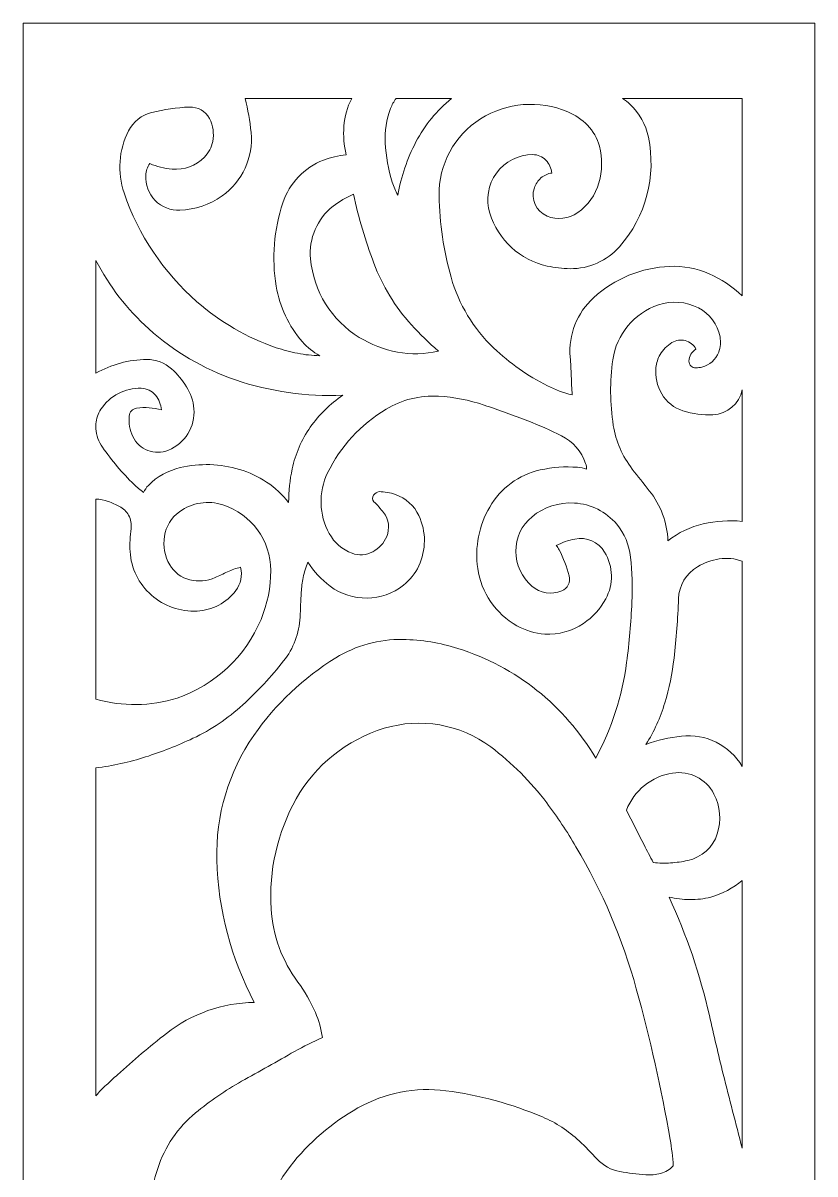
# Model space of a CAD drawing. Header units: centimetres. Extents: x -9.4 to 9.6, y -13.7 to 13.2.
# Drawn here: x 0.52 to 9.6, y 0.01 to 13.2 of the extents above; entities that cross this region are included whole.
import ezdxf

# ---------------------------------------------------------------- set-up
doc = ezdxf.new("R2010")
doc.units = ezdxf.units.CM
doc.header["$MEASUREMENT"] = 0

msp = doc.modelspace()

# ---------------------------------------------------------------- linework, layer by layer
at = {"color": 242, "lineweight": 9}
for points, knots in [([(9.59738, 13.19703), (9.59738, 13.19703), (0.52008, 13.19703), (0.52008, 13.19703), (0.52008, 13.19703), (0.52008, 13.19703), (0.52008, -13.70988), (0.52008, -13.70988), (0.52008, -13.70988), (0.52008, -13.70988), (9.59738, -13.70988), (9.59738, -13.70988), (9.59738, -13.70988), (9.59738, -13.70988), (9.59738, 13.19703), (9.59738, 13.19703)], [0, 0, 0, 0, 0.2, 0.2, 0.2, 0.2, 0.4, 0.4, 0.4, 0.4, 0.6, 0.6, 0.6, 0.6, 1, 1, 1, 1]), ([(3.06523, 12.33272), (3.09821, 12.20482), (3.1211, 12.0745), (3.13391, 11.94297), (3.13391, 11.94297), (3.16139, 11.6586), (3.0342, 11.38121), (2.80111, 11.21623), (2.80111, 11.21623), (2.65957, 11.11604), (2.49201, 11.05911), (2.31879, 11.05239), (2.31879, 11.05239), (2.21202, 11.04823), (2.10863, 11.08936), (2.03407, 11.16567), (2.03407, 11.16567), (1.95957, 11.24217), (1.92095, 11.34714), (1.92788, 11.45366), (1.92788, 11.45366), (1.9296, 11.47711), (1.93404, 11.50048), (1.94122, 11.52308), (1.94122, 11.52308), (1.94831, 11.54552), (1.95875, 11.5669), (1.97213, 11.58639), (1.97213, 11.58639), (2.05383, 11.55207), (2.14023, 11.5306), (2.22857, 11.52297), (2.22857, 11.52297), (2.3664, 11.51105), (2.50221, 11.5613), (2.59902, 11.66007), (2.59902, 11.66007), (2.64771, 11.70989), (2.68087, 11.77258), (2.69443, 11.8408), (2.69443, 11.8408), (2.71215, 11.92981), (2.69878, 12.0221), (2.65645, 12.10241), (2.65645, 12.10241), (2.61189, 12.18678), (2.52291, 12.23824), (2.42743, 12.23432), (2.42743, 12.23432), (2.2819, 12.22882), (2.13721, 12.20815), (1.9958, 12.17271), (1.9958, 12.17271), (1.88066, 12.14393), (1.78368, 12.06684), (1.72965, 11.96123), (1.72965, 11.96123), (1.6172, 11.74136), (1.59862, 11.48537), (1.67829, 11.25156), (1.67829, 11.25156), (1.84281, 10.76958), (2.13077, 10.33947), (2.51406, 10.00409), (2.51406, 10.00409), (2.77959, 9.77155), (3.08769, 9.593), (3.42135, 9.47805), (3.42135, 9.47805), (3.5021, 9.4516), (3.5844, 9.43002), (3.66782, 9.41347), (3.66782, 9.41347), (3.75129, 9.39689), (3.83597, 9.38772), (3.92107, 9.38598), (3.92107, 9.38598), (3.84625, 9.42761), (3.7791, 9.48172), (3.72286, 9.54608), (3.72286, 9.54608), (3.56562, 9.72572), (3.46155, 9.94557), (3.42225, 10.18102), (3.42225, 10.18102), (3.36894, 10.50092), (3.3949, 10.82907), (3.49789, 11.13659), (3.49789, 11.13659), (3.57306, 11.36107), (3.74421, 11.54063), (3.96481, 11.62662), (3.96481, 11.62662), (4.04763, 11.65893), (4.13489, 11.67921), (4.22347, 11.68717), (4.22347, 11.68717), (4.19893, 11.79479), (4.19031, 11.90546), (4.19773, 12.01567), (4.19773, 12.01567), (4.2051, 12.12649), (4.2356, 12.23445), (4.28725, 12.33272), (4.28725, 12.33272), (4.28725, 12.33272), (3.06526, 12.33272), (3.06526, 12.33272)], [0, 0, 0, 0, 0.03571429, 0.03571429, 0.03571429, 0.03571429, 0.07142857, 0.07142857, 0.07142857, 0.07142857, 0.10714286, 0.10714286, 0.10714286, 0.10714286, 0.14285714, 0.14285714, 0.14285714, 0.14285714, 0.17857143, 0.17857143, 0.17857143, 0.17857143, 0.21428571, 0.21428571, 0.21428571, 0.21428571, 0.25, 0.25, 0.25, 0.25, 0.28571429, 0.28571429, 0.28571429, 0.28571429, 0.32142857, 0.32142857, 0.32142857, 0.32142857, 0.35714286, 0.35714286, 0.35714286, 0.35714286, 0.39285714, 0.39285714, 0.39285714, 0.39285714, 0.42857143, 0.42857143, 0.42857143, 0.42857143, 0.46428571, 0.46428571, 0.46428571, 0.46428571, 0.5, 0.5, 0.5, 0.5, 0.53571429, 0.53571429, 0.53571429, 0.53571429, 0.57142857, 0.57142857, 0.57142857, 0.57142857, 0.60714286, 0.60714286, 0.60714286, 0.60714286, 0.64285714, 0.64285714, 0.64285714, 0.64285714, 0.67857143, 0.67857143, 0.67857143, 0.67857143, 0.71428571, 0.71428571, 0.71428571, 0.71428571, 0.75, 0.75, 0.75, 0.75, 0.78571429, 0.78571429, 0.78571429, 0.78571429, 0.82142857, 0.82142857, 0.82142857, 0.82142857, 0.85714286, 0.85714286, 0.85714286, 0.85714286, 0.89285714, 0.89285714, 0.89285714, 0.89285714, 0.92857143, 0.92857143, 0.92857143, 0.92857143, 1, 1, 1, 1]), ([(4.79739, 12.33272), (4.79739, 12.33272), (5.43211, 12.33272), (5.43211, 12.33272), (5.43211, 12.33272), (5.26336, 12.19657), (5.12432, 12.02718), (5.02387, 11.83503), (5.02387, 11.83503), (4.92382, 11.64378), (4.85343, 11.43856), (4.81507, 11.2262), (4.81507, 11.2262), (4.78959, 11.27323), (4.76879, 11.32267), (4.75273, 11.37373), (4.75273, 11.37373), (4.70699, 11.52012), (4.67952, 11.67173), (4.67087, 11.82487), (4.67087, 11.82487), (4.66335, 11.95883), (4.68438, 12.09279), (4.73257, 12.21791), (4.73257, 12.21791), (4.74836, 12.25923), (4.77014, 12.29795), (4.79739, 12.33272)], [0, 0, 0, 0, 0.125, 0.125, 0.125, 0.125, 0.25, 0.25, 0.25, 0.25, 0.375, 0.375, 0.375, 0.375, 0.5, 0.5, 0.5, 0.5, 0.625, 0.625, 0.625, 0.625, 0.75, 0.75, 0.75, 0.75, 1, 1, 1, 1]), ([(8.7629, 10.07343), (8.65156, 10.17863), (8.52302, 10.26369), (8.3828, 10.3251), (8.3828, 10.3251), (8.24179, 10.38679), (8.08877, 10.41562), (7.93502, 10.40957), (7.93502, 10.40957), (7.60968, 10.3966), (7.29964, 10.26927), (7.05913, 10.04983), (7.05913, 10.04983), (6.8694, 9.87678), (6.77052, 9.62572), (6.79167, 9.36963), (6.79167, 9.36963), (6.7976, 9.29758), (6.80176, 9.22537), (6.80386, 9.15316), (6.80386, 9.15316), (6.80625, 9.08105), (6.80969, 9.00884), (6.81448, 8.93666), (6.81448, 8.93666), (6.71597, 8.96046), (6.62046, 8.99563), (6.53006, 9.04121), (6.53006, 9.04121), (6.3046, 9.15477), (6.097, 9.3011), (5.91438, 9.47534), (5.91438, 9.47534), (5.68249, 9.69635), (5.51411, 9.9758), (5.42698, 10.28398), (5.42698, 10.28398), (5.34087, 10.58812), (5.29443, 10.90216), (5.28872, 11.21809), (5.28872, 11.21809), (5.28223, 11.5749), (5.46311, 11.90926), (5.76495, 12.09938), (5.76495, 12.09938), (6.06448, 12.2878), (6.43747, 12.31796), (6.76337, 12.18058), (6.76337, 12.18058), (6.84812, 12.14333), (6.92524, 12.0906), (6.99038, 12.02508), (6.99038, 12.02508), (7.05625, 11.95883), (7.10336, 11.87619), (7.12647, 11.78579), (7.12647, 11.78579), (7.16182, 11.64795), (7.15982, 11.50321), (7.12086, 11.36647), (7.12086, 11.36647), (7.08134, 11.22805), (6.99549, 11.10737), (6.87757, 11.02486), (6.87757, 11.02486), (6.77466, 10.95286), (6.64208, 10.93819), (6.526, 10.98603), (6.526, 10.98603), (6.39971, 11.03781), (6.33605, 11.17962), (6.38074, 11.3085), (6.38074, 11.3085), (6.3965, 11.35192), (6.42263, 11.39102), (6.45689, 11.42195), (6.45689, 11.42195), (6.49135, 11.45337), (6.53506, 11.47289), (6.58149, 11.47789), (6.58149, 11.47789), (6.57501, 11.53329), (6.55089, 11.58503), (6.51261, 11.62545), (6.51261, 11.62545), (6.47362, 11.66649), (6.41958, 11.68975), (6.36297, 11.68964), (6.36297, 11.68964), (6.19845, 11.68917), (6.04404, 11.61057), (5.94688, 11.47772), (5.94688, 11.47772), (5.84977, 11.34524), (5.82113, 11.17537), (5.87023, 11.01839), (5.87023, 11.01839), (5.96572, 10.71298), (6.21705, 10.482), (6.52957, 10.41293), (6.52957, 10.41293), (6.61512, 10.39394), (6.70236, 10.38376), (6.79, 10.38263), (6.79, 10.38263), (7.00678, 10.37971), (7.21388, 10.47169), (7.35702, 10.63436), (7.35702, 10.63436), (7.65898, 10.97772), (7.78138, 11.44286), (7.68746, 11.89036), (7.68746, 11.89036), (7.65738, 12.03322), (7.58527, 12.16374), (7.48017, 12.26506), (7.48017, 12.26506), (7.45318, 12.29107), (7.42316, 12.31373), (7.39083, 12.33272), (7.39083, 12.33272), (7.39083, 12.33272), (8.7629, 12.33272), (8.7629, 12.33272), (8.7629, 12.33272), (8.7629, 12.33272), (8.7629, 10.07343), (8.7629, 10.07343)], [0, 0, 0, 0, 0.03030303, 0.03030303, 0.03030303, 0.03030303, 0.06060606, 0.06060606, 0.06060606, 0.06060606, 0.09090909, 0.09090909, 0.09090909, 0.09090909, 0.12121212, 0.12121212, 0.12121212, 0.12121212, 0.15151515, 0.15151515, 0.15151515, 0.15151515, 0.18181818, 0.18181818, 0.18181818, 0.18181818, 0.21212121, 0.21212121, 0.21212121, 0.21212121, 0.24242424, 0.24242424, 0.24242424, 0.24242424, 0.27272727, 0.27272727, 0.27272727, 0.27272727, 0.3030303, 0.3030303, 0.3030303, 0.3030303, 0.33333333, 0.33333333, 0.33333333, 0.33333333, 0.36363636, 0.36363636, 0.36363636, 0.36363636, 0.39393939, 0.39393939, 0.39393939, 0.39393939, 0.42424242, 0.42424242, 0.42424242, 0.42424242, 0.45454545, 0.45454545, 0.45454545, 0.45454545, 0.48484848, 0.48484848, 0.48484848, 0.48484848, 0.51515152, 0.51515152, 0.51515152, 0.51515152, 0.54545455, 0.54545455, 0.54545455, 0.54545455, 0.57575758, 0.57575758, 0.57575758, 0.57575758, 0.60606061, 0.60606061, 0.60606061, 0.60606061, 0.63636364, 0.63636364, 0.63636364, 0.63636364, 0.66666667, 0.66666667, 0.66666667, 0.66666667, 0.6969697, 0.6969697, 0.6969697, 0.6969697, 0.72727273, 0.72727273, 0.72727273, 0.72727273, 0.75757576, 0.75757576, 0.75757576, 0.75757576, 0.78787879, 0.78787879, 0.78787879, 0.78787879, 0.81818182, 0.81818182, 0.81818182, 0.81818182, 0.84848485, 0.84848485, 0.84848485, 0.84848485, 0.87878788, 0.87878788, 0.87878788, 0.87878788, 0.90909091, 0.90909091, 0.90909091, 0.90909091, 0.93939394, 0.93939394, 0.93939394, 0.93939394, 1, 1, 1, 1]), ([(4.3076, 11.23566), (4.36628, 10.96672), (4.44458, 10.70246), (4.54195, 10.44493), (4.54195, 10.44493), (4.63999, 10.1855), (4.78561, 9.9467), (4.97131, 9.7407), (4.97131, 9.7407), (5.06782, 9.63391), (5.17106, 9.53328), (5.28052, 9.43979), (5.28052, 9.43979), (5.12704, 9.4013), (4.96689, 9.39689), (4.81147, 9.42698), (4.81147, 9.42698), (4.65665, 9.45693), (4.50836, 9.51414), (4.37372, 9.59597), (4.37372, 9.59597), (4.05699, 9.7919), (3.85024, 10.12532), (3.81513, 10.49609), (3.81513, 10.49609), (3.79326, 10.72796), (3.89135, 10.95525), (4.07489, 11.0985), (4.07489, 11.0985), (4.1462, 11.15411), (4.22444, 11.20029), (4.3076, 11.23566)], [0, 0, 0, 0, 0.11111111, 0.11111111, 0.11111111, 0.11111111, 0.22222222, 0.22222222, 0.22222222, 0.22222222, 0.33333333, 0.33333333, 0.33333333, 0.33333333, 0.44444444, 0.44444444, 0.44444444, 0.44444444, 0.55555556, 0.55555556, 0.55555556, 0.55555556, 0.66666667, 0.66666667, 0.66666667, 0.66666667, 0.77777778, 0.77777778, 0.77777778, 0.77777778, 1, 1, 1, 1]), ([(1.35468, 10.47723), (1.50876, 10.18206), (1.71409, 9.91652), (1.96114, 9.69319), (1.96114, 9.69319), (2.25098, 9.43449), (2.58901, 9.23566), (2.95593, 9.10809), (2.95593, 9.10809), (3.35153, 8.97567), (3.76776, 8.91616), (4.18464, 8.93252), (4.18464, 8.93252), (4.03959, 8.83431), (3.91368, 8.71054), (3.81314, 8.56707), (3.81314, 8.56707), (3.71236, 8.42346), (3.64165, 8.261), (3.60527, 8.08926), (3.60527, 8.08926), (3.57834, 7.96249), (3.56465, 7.83339), (3.56448, 7.70386), (3.56448, 7.70386), (3.42078, 7.88614), (3.22412, 8.01911), (3.00159, 8.08435), (3.00159, 8.08435), (2.78057, 8.14913), (2.54669, 8.1559), (2.32225, 8.10388), (2.32225, 8.10388), (2.18358, 8.07176), (2.05683, 8.00106), (1.95667, 7.9), (1.95667, 7.9), (1.934, 7.87706), (1.91572, 7.85035), (1.90271, 7.82085), (1.90271, 7.82085), (1.86327, 7.8487), (1.82604, 7.87936), (1.7914, 7.91293), (1.7914, 7.91293), (1.6578, 8.04259), (1.53721, 8.18489), (1.43113, 8.33771), (1.43113, 8.33771), (1.38754, 8.40042), (1.36126, 8.47338), (1.35468, 8.54942), (1.35468, 8.54942), (1.35468, 8.54942), (1.35468, 8.60486), (1.35468, 8.60486), (1.35468, 8.60486), (1.36009, 8.66466), (1.38027, 8.72228), (1.41338, 8.77234), (1.41338, 8.77234), (1.51526, 8.92713), (1.69006, 9.01847), (1.8753, 9.01389), (1.8753, 9.01389), (1.93887, 9.0123), (1.99855, 8.98291), (2.03846, 8.93358), (2.03846, 8.93358), (2.07741, 8.88544), (2.10109, 8.82676), (2.10654, 8.765), (2.10654, 8.765), (2.01431, 8.79159), (1.91746, 8.79829), (1.82242, 8.78458), (1.82242, 8.78458), (1.77678, 8.77796), (1.74143, 8.74112), (1.73718, 8.69507), (1.73718, 8.69507), (1.72948, 8.61481), (1.74378, 8.5341), (1.77841, 8.46132), (1.77841, 8.46132), (1.85113, 8.30849), (2.03007, 8.23902), (2.18677, 8.30313), (2.18677, 8.30313), (2.27961, 8.341), (2.35822, 8.40745), (2.41112, 8.49279), (2.41112, 8.49279), (2.46416, 8.57817), (2.48789, 8.6785), (2.47904, 8.77852), (2.47904, 8.77852), (2.47106, 8.86823), (2.4417, 8.95458), (2.39354, 9.03068), (2.39354, 9.03068), (2.34588, 9.10597), (2.2884, 9.17454), (2.22276, 9.23468), (2.22276, 9.23468), (2.14521, 9.30561), (2.04374, 9.34437), (1.93861, 9.343), (1.93861, 9.343), (1.73371, 9.34041), (1.53291, 9.28609), (1.35468, 9.18484), (1.35468, 9.18484), (1.35468, 9.18484), (1.35468, 10.47714), (1.35468, 10.47714)], [0, 0, 0, 0, 0.03333333, 0.03333333, 0.03333333, 0.03333333, 0.06666667, 0.06666667, 0.06666667, 0.06666667, 0.1, 0.1, 0.1, 0.1, 0.13333333, 0.13333333, 0.13333333, 0.13333333, 0.16666667, 0.16666667, 0.16666667, 0.16666667, 0.2, 0.2, 0.2, 0.2, 0.23333333, 0.23333333, 0.23333333, 0.23333333, 0.26666667, 0.26666667, 0.26666667, 0.26666667, 0.3, 0.3, 0.3, 0.3, 0.33333333, 0.33333333, 0.33333333, 0.33333333, 0.36666667, 0.36666667, 0.36666667, 0.36666667, 0.4, 0.4, 0.4, 0.4, 0.43333333, 0.43333333, 0.43333333, 0.43333333, 0.46666667, 0.46666667, 0.46666667, 0.46666667, 0.5, 0.5, 0.5, 0.5, 0.53333333, 0.53333333, 0.53333333, 0.53333333, 0.56666667, 0.56666667, 0.56666667, 0.56666667, 0.6, 0.6, 0.6, 0.6, 0.63333333, 0.63333333, 0.63333333, 0.63333333, 0.66666667, 0.66666667, 0.66666667, 0.66666667, 0.7, 0.7, 0.7, 0.7, 0.73333333, 0.73333333, 0.73333333, 0.73333333, 0.76666667, 0.76666667, 0.76666667, 0.76666667, 0.8, 0.8, 0.8, 0.8, 0.83333333, 0.83333333, 0.83333333, 0.83333333, 0.86666667, 0.86666667, 0.86666667, 0.86666667, 0.9, 0.9, 0.9, 0.9, 0.93333333, 0.93333333, 0.93333333, 0.93333333, 1, 1, 1, 1]), ([(8.7629, 8.99534), (8.7629, 8.99534), (8.7629, 7.48842), (8.7629, 7.48842), (8.7629, 7.48842), (8.61325, 7.50346), (8.4623, 7.49364), (8.3161, 7.45943), (8.3161, 7.45943), (8.16898, 7.425), (8.03119, 7.35921), (7.91195, 7.26638), (7.91195, 7.26638), (7.90359, 7.47516), (7.82884, 7.67564), (7.69841, 7.83888), (7.69841, 7.83888), (7.63238, 7.92149), (7.56715, 8.00446), (7.50245, 8.0881), (7.50245, 8.0881), (7.38946, 8.23404), (7.31488, 8.40608), (7.28601, 8.58846), (7.28601, 8.58846), (7.24629, 8.83728), (7.24434, 9.09091), (7.28022, 9.34041), (7.28022, 9.34041), (7.32205, 9.63126), (7.52423, 9.87396), (7.8027, 9.9681), (7.8027, 9.9681), (7.95345, 10.01894), (8.1185, 10.00673), (8.26035, 9.93424), (8.26035, 9.93424), (8.38975, 9.86793), (8.48165, 9.74553), (8.50883, 9.60266), (8.50883, 9.60266), (8.52018, 9.54332), (8.51476, 9.48196), (8.4934, 9.42535), (8.4934, 9.42535), (8.46076, 9.34134), (8.38917, 9.27839), (8.30173, 9.2565), (8.30173, 9.2565), (8.27938, 9.25096), (8.25661, 9.24759), (8.23366, 9.24623), (8.23366, 9.24623), (8.21254, 9.24524), (8.19174, 9.25288), (8.17624, 9.26752), (8.17624, 9.26752), (8.16086, 9.28212), (8.15201, 9.30258), (8.15197, 9.32375), (8.15197, 9.32375), (8.15192, 9.35189), (8.15991, 9.37952), (8.17505, 9.40325), (8.17505, 9.40325), (8.18998, 9.42681), (8.20978, 9.44682), (8.23324, 9.46196), (8.23324, 9.46196), (8.20764, 9.50966), (8.16343, 9.54475), (8.11117, 9.55859), (8.11117, 9.55859), (8.05871, 9.57254), (8.00317, 9.56435), (7.95723, 9.53557), (7.95723, 9.53557), (7.90206, 9.50116), (7.85584, 9.45383), (7.82262, 9.39802), (7.82262, 9.39802), (7.79618, 9.3536), (7.77977, 9.304), (7.7744, 9.25255), (7.7744, 9.25255), (7.76333, 9.14671), (7.78647, 9.04024), (7.84055, 8.94852), (7.84055, 8.94852), (7.89496, 8.85606), (7.98177, 8.7871), (8.08419, 8.75485), (8.08419, 8.75485), (8.1954, 8.71997), (8.3119, 8.70467), (8.42835, 8.70975), (8.42835, 8.70975), (8.59226, 8.71709), (8.73007, 8.83469), (8.7629, 8.99538)], [0, 0, 0, 0, 0.03846154, 0.03846154, 0.03846154, 0.03846154, 0.07692308, 0.07692308, 0.07692308, 0.07692308, 0.11538462, 0.11538462, 0.11538462, 0.11538462, 0.15384615, 0.15384615, 0.15384615, 0.15384615, 0.19230769, 0.19230769, 0.19230769, 0.19230769, 0.23076923, 0.23076923, 0.23076923, 0.23076923, 0.26923077, 0.26923077, 0.26923077, 0.26923077, 0.30769231, 0.30769231, 0.30769231, 0.30769231, 0.34615385, 0.34615385, 0.34615385, 0.34615385, 0.38461538, 0.38461538, 0.38461538, 0.38461538, 0.42307692, 0.42307692, 0.42307692, 0.42307692, 0.46153846, 0.46153846, 0.46153846, 0.46153846, 0.5, 0.5, 0.5, 0.5, 0.53846154, 0.53846154, 0.53846154, 0.53846154, 0.57692308, 0.57692308, 0.57692308, 0.57692308, 0.61538462, 0.61538462, 0.61538462, 0.61538462, 0.65384615, 0.65384615, 0.65384615, 0.65384615, 0.69230769, 0.69230769, 0.69230769, 0.69230769, 0.73076923, 0.73076923, 0.73076923, 0.73076923, 0.76923077, 0.76923077, 0.76923077, 0.76923077, 0.80769231, 0.80769231, 0.80769231, 0.80769231, 0.84615385, 0.84615385, 0.84615385, 0.84615385, 0.88461538, 0.88461538, 0.88461538, 0.88461538, 0.92307692, 0.92307692, 0.92307692, 0.92307692, 1, 1, 1, 1]), ([(1.35468, 0.90848), (1.35468, 0.90848), (1.35468, 4.66464), (1.35468, 4.66464), (1.35468, 4.66464), (1.54823, 4.68822), (1.73923, 4.72998), (1.92494, 4.78933), (1.92494, 4.78933), (2.11042, 4.84892), (2.2919, 4.92024), (2.46826, 5.00316), (2.46826, 5.00316), (2.6768, 5.10103), (2.86924, 5.2301), (3.03901, 5.38584), (3.03901, 5.38584), (3.2081, 5.54092), (3.36474, 5.70919), (3.50735, 5.88897), (3.50735, 5.88897), (3.62107, 6.03244), (3.6869, 6.20798), (3.69545, 6.3909), (3.69545, 6.3909), (3.69986, 6.4861), (3.7046, 6.58131), (3.70971, 6.67646), (3.70971, 6.67646), (3.71275, 6.73293), (3.71987, 6.78924), (3.73111, 6.84488), (3.73111, 6.84488), (3.74344, 6.90508), (3.76128, 6.96418), (3.7844, 7.02113), (3.7844, 7.02113), (3.85178, 6.91479), (3.93814, 6.82169), (4.03928, 6.7463), (4.03928, 6.7463), (4.29072, 6.55912), (4.63619, 6.56399), (4.88203, 6.75857), (4.88203, 6.75857), (4.95607, 6.81719), (5.01553, 6.89194), (5.05587, 6.97723), (5.05587, 6.97723), (5.14211, 7.15999), (5.1426, 7.37132), (5.05688, 7.55427), (5.05688, 7.55427), (5.00364, 7.66799), (4.90666, 7.75511), (4.78802, 7.79605), (4.78802, 7.79605), (4.728, 7.81666), (4.66517, 7.82783), (4.60177, 7.82912), (4.60177, 7.82912), (4.57689, 7.82246), (4.55467, 7.80853), (4.53807, 7.78896), (4.53807, 7.78896), (4.51926, 7.76683), (4.52074, 7.73398), (4.54173, 7.71375), (4.54173, 7.71375), (4.58187, 7.67498), (4.61899, 7.63325), (4.65281, 7.58898), (4.65281, 7.58898), (4.71274, 7.51039), (4.72627, 7.40559), (4.68826, 7.31432), (4.68826, 7.31432), (4.65603, 7.23972), (4.59976, 7.17798), (4.52824, 7.13937), (4.52824, 7.13937), (4.4555, 7.09975), (4.3691, 7.0939), (4.29176, 7.12307), (4.29176, 7.12307), (4.18115, 7.16502), (4.08871, 7.24444), (4.03098, 7.34768), (4.03098, 7.34768), (3.91109, 7.5622), (3.90404, 7.82207), (4.01165, 8.04297), (4.01165, 8.04297), (4.15945, 8.34607), (4.39226, 8.5999), (4.68139, 8.7735), (4.68139, 8.7735), (4.86204, 8.88203), (5.07126, 8.93371), (5.28162, 8.92203), (5.28162, 8.92203), (5.46009, 8.91208), (5.63624, 8.87785), (5.80535, 8.82047), (5.80535, 8.82047), (5.9737, 8.76334), (6.14103, 8.70266), (6.30689, 8.63866), (6.30689, 8.63866), (6.43799, 8.58796), (6.56659, 8.53124), (6.69227, 8.46823), (6.69227, 8.46823), (6.8227, 8.403), (6.92212, 8.28874), (6.96893, 8.15055), (6.96893, 8.15055), (6.97588, 8.12975), (6.97963, 8.10787), (6.97977, 8.08581), (6.97977, 8.08581), (6.9461, 8.09766), (6.91092, 8.10507), (6.87527, 8.10787), (6.87527, 8.10787), (6.73168, 8.11901), (6.58711, 8.10856), (6.44653, 8.07692), (6.44653, 8.07692), (6.20315, 8.02227), (5.99386, 7.86863), (5.86869, 7.65296), (5.86869, 7.65296), (5.74528, 7.44045), (5.69713, 7.19267), (5.73178, 6.94948), (5.73178, 6.94948), (5.7713, 6.67249), (5.93737, 6.43002), (6.18138, 6.29319), (6.18138, 6.29319), (6.27959, 6.23806), (6.38863, 6.20554), (6.50095, 6.19762), (6.50095, 6.19762), (6.65771, 6.18872), (6.81305, 6.23139), (6.94332, 6.31916), (6.94332, 6.31916), (7.0498, 6.39088), (7.1373, 6.48705), (7.1988, 6.59965), (7.1988, 6.59965), (7.29046, 6.76799), (7.28603, 6.97207), (7.18672, 7.13601), (7.18672, 7.13601), (7.11574, 7.25332), (6.97907, 7.31337), (6.84473, 7.28624), (6.84473, 7.28624), (6.77052, 7.27125), (6.69874, 7.24651), (6.63103, 7.21279), (6.63103, 7.21279), (6.6442, 7.19723), (6.65564, 7.18021), (6.66511, 7.1621), (6.66511, 7.1621), (6.71485, 7.06718), (6.75365, 6.96685), (6.78049, 6.86312), (6.78049, 6.86312), (6.79897, 6.79252), (6.76218, 6.71883), (6.6945, 6.69098), (6.6945, 6.69098), (6.57902, 6.64337), (6.44637, 6.66514), (6.35215, 6.74736), (6.35215, 6.74736), (6.2371, 6.84755), (6.17038, 6.99218), (6.1687, 7.1448), (6.1687, 7.1448), (6.16709, 7.29828), (6.23529, 7.44429), (6.35409, 7.54136), (6.35409, 7.54136), (6.49031, 7.65263), (6.66364, 7.7088), (6.8393, 7.69864), (6.8393, 7.69864), (7.02763, 7.68762), (7.20327, 7.59969), (7.32511, 7.45572), (7.32511, 7.45572), (7.41369, 7.34869), (7.46849, 7.21779), (7.48284, 7.07961), (7.48284, 7.07961), (7.50065, 6.90774), (7.50586, 6.73477), (7.49865, 6.56206), (7.49865, 6.56206), (7.48908, 6.33179), (7.46901, 6.10211), (7.43876, 5.87361), (7.43876, 5.87361), (7.38808, 5.48985), (7.26775, 5.1183), (7.08384, 4.77764), (7.08384, 4.77764), (6.73125, 5.37739), (6.16888, 5.82473), (5.50512, 6.03311), (5.50512, 6.03311), (5.30035, 6.09734), (5.08759, 6.13181), (4.87304, 6.13539), (4.87304, 6.13539), (4.60233, 6.13992), (4.33612, 6.06716), (4.10548, 5.92534), (4.10548, 5.92534), (3.73429, 5.69719), (3.41466, 5.39467), (3.16637, 5.03679), (3.16637, 5.03679), (2.8761, 4.61842), (2.72723, 4.11854), (2.74149, 3.60952), (2.74149, 3.60952), (2.75749, 3.03984), (2.90453, 2.4819), (3.1714, 1.97837), (3.1714, 1.97837), (2.80586, 1.97367), (2.45226, 1.84912), (2.16463, 1.62375), (2.16463, 1.62375), (1.97148, 1.47228), (1.78394, 1.31409), (1.60219, 1.14928), (1.60219, 1.14928), (1.55963, 1.11058), (1.51722, 1.0715), (1.47525, 1.03216), (1.47525, 1.03216), (1.43317, 0.99284), (1.39298, 0.95156), (1.35468, 0.90848)], [0, 0, 0, 0, 0.015625, 0.015625, 0.015625, 0.015625, 0.03125, 0.03125, 0.03125, 0.03125, 0.046875, 0.046875, 0.046875, 0.046875, 0.0625, 0.0625, 0.0625, 0.0625, 0.078125, 0.078125, 0.078125, 0.078125, 0.09375, 0.09375, 0.09375, 0.09375, 0.109375, 0.109375, 0.109375, 0.109375, 0.125, 0.125, 0.125, 0.125, 0.140625, 0.140625, 0.140625, 0.140625, 0.15625, 0.15625, 0.15625, 0.15625, 0.171875, 0.171875, 0.171875, 0.171875, 0.1875, 0.1875, 0.1875, 0.1875, 0.203125, 0.203125, 0.203125, 0.203125, 0.21875, 0.21875, 0.21875, 0.21875, 0.234375, 0.234375, 0.234375, 0.234375, 0.25, 0.25, 0.25, 0.25, 0.265625, 0.265625, 0.265625, 0.265625, 0.28125, 0.28125, 0.28125, 0.28125, 0.296875, 0.296875, 0.296875, 0.296875, 0.3125, 0.3125, 0.3125, 0.3125, 0.328125, 0.328125, 0.328125, 0.328125, 0.34375, 0.34375, 0.34375, 0.34375, 0.359375, 0.359375, 0.359375, 0.359375, 0.375, 0.375, 0.375, 0.375, 0.390625, 0.390625, 0.390625, 0.390625, 0.40625, 0.40625, 0.40625, 0.40625, 0.421875, 0.421875, 0.421875, 0.421875, 0.4375, 0.4375, 0.4375, 0.4375, 0.453125, 0.453125, 0.453125, 0.453125, 0.46875, 0.46875, 0.46875, 0.46875, 0.484375, 0.484375, 0.484375, 0.484375, 0.5, 0.5, 0.5, 0.5, 0.515625, 0.515625, 0.515625, 0.515625, 0.53125, 0.53125, 0.53125, 0.53125, 0.546875, 0.546875, 0.546875, 0.546875, 0.5625, 0.5625, 0.5625, 0.5625, 0.578125, 0.578125, 0.578125, 0.578125, 0.59375, 0.59375, 0.59375, 0.59375, 0.609375, 0.609375, 0.609375, 0.609375, 0.625, 0.625, 0.625, 0.625, 0.640625, 0.640625, 0.640625, 0.640625, 0.65625, 0.65625, 0.65625, 0.65625, 0.671875, 0.671875, 0.671875, 0.671875, 0.6875, 0.6875, 0.6875, 0.6875, 0.703125, 0.703125, 0.703125, 0.703125, 0.71875, 0.71875, 0.71875, 0.71875, 0.734375, 0.734375, 0.734375, 0.734375, 0.75, 0.75, 0.75, 0.75, 0.765625, 0.765625, 0.765625, 0.765625, 0.78125, 0.78125, 0.78125, 0.78125, 0.796875, 0.796875, 0.796875, 0.796875, 0.8125, 0.8125, 0.8125, 0.8125, 0.828125, 0.828125, 0.828125, 0.828125, 0.84375, 0.84375, 0.84375, 0.84375, 0.859375, 0.859375, 0.859375, 0.859375, 0.875, 0.875, 0.875, 0.875, 0.890625, 0.890625, 0.890625, 0.890625, 0.90625, 0.90625, 0.90625, 0.90625, 0.921875, 0.921875, 0.921875, 0.921875, 0.9375, 0.9375, 0.9375, 0.9375, 0.953125, 0.953125, 0.953125, 0.953125, 0.96875, 0.96875, 0.96875, 0.96875, 1, 1, 1, 1]), ([(1.35468, 5.45122), (1.35468, 5.45122), (1.35468, 7.74362), (1.35468, 7.74362), (1.35468, 7.74362), (1.40288, 7.74257), (1.45063, 7.73343), (1.49588, 7.71688), (1.49588, 7.71688), (1.54074, 7.70032), (1.58471, 7.68079), (1.62701, 7.65839), (1.62701, 7.65839), (1.67015, 7.63554), (1.70579, 7.60099), (1.72994, 7.55869), (1.72994, 7.55869), (1.756, 7.51249), (1.76605, 7.45886), (1.7585, 7.40633), (1.7585, 7.40633), (1.74609, 7.31889), (1.7424, 7.23046), (1.74747, 7.1423), (1.74747, 7.1423), (1.75844, 6.9501), (1.84623, 6.77051), (1.9911, 6.64376), (1.9911, 6.64376), (2.13568, 6.51759), (2.32318, 6.45195), (2.51486, 6.46076), (2.51486, 6.46076), (2.69059, 6.46887), (2.85357, 6.55477), (2.95947, 6.6953), (2.95947, 6.6953), (3.01698, 6.77163), (3.03704, 6.86962), (3.01399, 6.96241), (3.01399, 6.96241), (2.96236, 6.9505), (2.9122, 6.93301), (2.86451, 6.91023), (2.86451, 6.91023), (2.81683, 6.88752), (2.76893, 6.86538), (2.72075, 6.84409), (2.72075, 6.84409), (2.6301, 6.80392), (2.52872, 6.79487), (2.43259, 6.81823), (2.43259, 6.81823), (2.33489, 6.84206), (2.25131, 6.90477), (2.20126, 6.99195), (2.20126, 6.99195), (2.14467, 7.09029), (2.12337, 7.20505), (2.14081, 7.31717), (2.14081, 7.31717), (2.15838, 7.43043), (2.2207, 7.53209), (2.31389, 7.59904), (2.31389, 7.59904), (2.45774, 7.70302), (2.64263, 7.73209), (2.81159, 7.67768), (2.81159, 7.67768), (3.13768, 7.57275), (3.35912, 7.26918), (3.35997, 6.92655), (3.35997, 6.92655), (3.36025, 6.73417), (3.3225, 6.54347), (3.2485, 6.36591), (3.2485, 6.36591), (3.07211, 5.94121), (2.7211, 5.61286), (2.28574, 5.46489), (2.28574, 5.46489), (1.98338, 5.37), (1.65973, 5.36524), (1.35468, 5.45122)], [0, 0, 0, 0, 0.04545455, 0.04545455, 0.04545455, 0.04545455, 0.09090909, 0.09090909, 0.09090909, 0.09090909, 0.13636364, 0.13636364, 0.13636364, 0.13636364, 0.18181818, 0.18181818, 0.18181818, 0.18181818, 0.22727273, 0.22727273, 0.22727273, 0.22727273, 0.27272727, 0.27272727, 0.27272727, 0.27272727, 0.31818182, 0.31818182, 0.31818182, 0.31818182, 0.36363636, 0.36363636, 0.36363636, 0.36363636, 0.40909091, 0.40909091, 0.40909091, 0.40909091, 0.45454545, 0.45454545, 0.45454545, 0.45454545, 0.5, 0.5, 0.5, 0.5, 0.54545455, 0.54545455, 0.54545455, 0.54545455, 0.59090909, 0.59090909, 0.59090909, 0.59090909, 0.63636364, 0.63636364, 0.63636364, 0.63636364, 0.68181818, 0.68181818, 0.68181818, 0.68181818, 0.72727273, 0.72727273, 0.72727273, 0.72727273, 0.77272727, 0.77272727, 0.77272727, 0.77272727, 0.81818182, 0.81818182, 0.81818182, 0.81818182, 0.86363636, 0.86363636, 0.86363636, 0.86363636, 0.90909091, 0.90909091, 0.90909091, 0.90909091, 1, 1, 1, 1]), ([(8.7629, 7.03059), (8.7629, 7.03059), (8.7629, 4.68102), (8.7629, 4.68102), (8.7629, 4.68102), (8.61911, 4.92395), (8.34675, 5.05995), (8.06633, 5.02858), (8.06633, 5.02858), (7.92751, 5.0131), (7.79113, 4.98126), (7.65989, 4.93373), (7.65989, 4.93373), (7.75323, 5.08139), (7.826, 5.24124), (7.87579, 5.40875), (7.87579, 5.40875), (7.9255, 5.57575), (7.96095, 5.74664), (7.98148, 5.91972), (7.98148, 5.91972), (8.00829, 6.14608), (8.02559, 6.37357), (8.03288, 6.60137), (8.03288, 6.60137), (8.03784, 6.75301), (8.12004, 6.89158), (8.25069, 6.96858), (8.25069, 6.96858), (8.32724, 7.01384), (8.41176, 7.04421), (8.49959, 7.05838), (8.49959, 7.05838), (8.58827, 7.07259), (8.67909, 7.06302), (8.7629, 7.03059)], [0, 0, 0, 0, 0.1, 0.1, 0.1, 0.1, 0.2, 0.2, 0.2, 0.2, 0.3, 0.3, 0.3, 0.3, 0.4, 0.4, 0.4, 0.4, 0.5, 0.5, 0.5, 0.5, 0.6, 0.6, 0.6, 0.6, 0.7, 0.7, 0.7, 0.7, 0.8, 0.8, 0.8, 0.8, 1, 1, 1, 1]), ([(3.5775, -2.27782), (3.45032, -2.25084), (3.32695, -2.20878), (3.20966, -2.1528), (3.20966, -2.1528), (2.90783, -2.00854), (2.63496, -1.81018), (2.40461, -1.56769), (2.40461, -1.56769), (2.08252, -1.22862), (1.92768, -0.76341), (1.98194, -0.29884), (1.98194, -0.29884), (1.99682, -0.17177), (2.02419, -0.04647), (2.06371, 0.0753), (2.06371, 0.0753), (2.14473, 0.32451), (2.29516, 0.5456), (2.49736, 0.71243), (2.49736, 0.71243), (2.66229, 0.84839), (2.83908, 0.96943), (3.02565, 1.07398), (3.02565, 1.07398), (3.22841, 1.18762), (3.43087, 1.30172), (3.63322, 1.4163), (3.63322, 1.4163), (3.73651, 1.47483), (3.84291, 1.52777), (3.95194, 1.5747), (3.95194, 1.5747), (3.93694, 1.67395), (3.90961, 1.77074), (3.87076, 1.86317), (3.87076, 1.86317), (3.81795, 1.98656), (3.75088, 2.10336), (3.67081, 2.21105), (3.67081, 2.21105), (3.48959, 2.45491), (3.38293, 2.74598), (3.36351, 3.04909), (3.36351, 3.04909), (3.33538, 3.48812), (3.43553, 3.92606), (3.65173, 4.30919), (3.65173, 4.30919), (3.87108, 4.69835), (4.23257, 4.98816), (4.66014, 5.11775), (4.66014, 5.11775), (5.07784, 5.24451), (5.53136, 5.1651), (5.88115, 4.9039), (5.88115, 4.9039), (6.1244, 4.72245), (6.34014, 4.50701), (6.52225, 4.26418), (6.52225, 4.26418), (6.64314, 4.10285), (6.7552, 3.935), (6.858, 3.76148), (6.858, 3.76148), (7.15956, 3.25198), (7.39213, 2.70452), (7.54953, 2.13386), (7.54953, 2.13386), (7.70632, 1.5653), (7.83568, 0.98948), (7.93701, 0.40838), (7.93701, 0.40838), (7.95442, 0.30854), (7.96662, 0.20779), (7.97356, 0.10662), (7.97356, 0.10662), (7.93437, 0.06366), (7.88343, 0.03305), (7.82699, 0.01859), (7.82699, 0.01859), (7.77149, 0.00427), (7.71393, -0.00073), (7.65672, 0.00356), (7.65672, 0.00356), (7.55784, 0.01101), (7.45935, 0.02327), (7.36159, 0.04021), (7.36159, 0.04021), (7.26135, 0.05769), (7.1696, 0.10789), (7.10058, 0.18278), (7.10058, 0.18278), (7.03433, 0.25492), (6.96548, 0.32451), (6.89436, 0.39169), (6.89436, 0.39169), (6.77132, 0.50757), (6.62877, 0.60055), (6.4733, 0.6663), (6.4733, 0.6663), (6.1195, 0.81591), (5.7471, 0.9168), (5.36614, 0.96624), (5.36614, 0.96624), (5.01811, 1.01131), (4.66477, 0.94236), (4.35936, 0.76934), (4.35936, 0.76934), (4.05889, 0.59921), (3.79475, 0.37205), (3.58169, 0.10024), (3.58169, 0.10024), (3.34464, -0.20213), (3.23927, -0.58673), (3.28918, -0.96757), (3.28918, -0.96757), (3.3349, -1.31654), (3.40126, -1.66262), (3.48822, -2.00378), (3.48822, -2.00378), (3.51192, -2.09688), (3.54175, -2.18847), (3.5775, -2.27782)], [0, 0, 0, 0, 0.03125, 0.03125, 0.03125, 0.03125, 0.0625, 0.0625, 0.0625, 0.0625, 0.09375, 0.09375, 0.09375, 0.09375, 0.125, 0.125, 0.125, 0.125, 0.15625, 0.15625, 0.15625, 0.15625, 0.1875, 0.1875, 0.1875, 0.1875, 0.21875, 0.21875, 0.21875, 0.21875, 0.25, 0.25, 0.25, 0.25, 0.28125, 0.28125, 0.28125, 0.28125, 0.3125, 0.3125, 0.3125, 0.3125, 0.34375, 0.34375, 0.34375, 0.34375, 0.375, 0.375, 0.375, 0.375, 0.40625, 0.40625, 0.40625, 0.40625, 0.4375, 0.4375, 0.4375, 0.4375, 0.46875, 0.46875, 0.46875, 0.46875, 0.5, 0.5, 0.5, 0.5, 0.53125, 0.53125, 0.53125, 0.53125, 0.5625, 0.5625, 0.5625, 0.5625, 0.59375, 0.59375, 0.59375, 0.59375, 0.625, 0.625, 0.625, 0.625, 0.65625, 0.65625, 0.65625, 0.65625, 0.6875, 0.6875, 0.6875, 0.6875, 0.71875, 0.71875, 0.71875, 0.71875, 0.75, 0.75, 0.75, 0.75, 0.78125, 0.78125, 0.78125, 0.78125, 0.8125, 0.8125, 0.8125, 0.8125, 0.84375, 0.84375, 0.84375, 0.84375, 0.875, 0.875, 0.875, 0.875, 0.90625, 0.90625, 0.90625, 0.90625, 0.9375, 0.9375, 0.9375, 0.9375, 1, 1, 1, 1]), ([(7.43643, 4.17895), (7.52367, 4.40521), (7.72529, 4.56788), (7.96499, 4.6055), (7.96499, 4.6055), (8.15815, 4.63595), (8.3494, 4.53894), (8.43938, 4.3652), (8.43938, 4.3652), (8.51202, 4.22462), (8.52576, 4.06079), (8.47751, 3.91007), (8.47751, 3.91007), (8.42778, 3.75463), (8.29859, 3.63776), (8.13899, 3.60342), (8.13899, 3.60342), (8.0741, 3.58947), (8.00819, 3.58001), (7.94181, 3.57542), (7.94181, 3.57542), (7.87546, 3.57076), (7.80874, 3.57279), (7.74278, 3.58122), (7.74278, 3.58122), (7.70764, 3.64831), (7.67287, 3.71562), (7.63808, 3.78292), (7.63808, 3.78292), (7.57036, 3.91468), (7.50313, 4.04663), (7.43645, 4.17887)], [0, 0, 0, 0, 0.11111111, 0.11111111, 0.11111111, 0.11111111, 0.22222222, 0.22222222, 0.22222222, 0.22222222, 0.33333333, 0.33333333, 0.33333333, 0.33333333, 0.44444444, 0.44444444, 0.44444444, 0.44444444, 0.55555556, 0.55555556, 0.55555556, 0.55555556, 0.66666667, 0.66666667, 0.66666667, 0.66666667, 0.77777778, 0.77777778, 0.77777778, 0.77777778, 1, 1, 1, 1]), ([(8.7629, 0.30877), (8.7629, 0.30877), (8.7629, 3.37502), (8.7629, 3.37502), (8.7629, 3.37502), (8.65788, 3.28589), (8.53463, 3.22073), (8.40185, 3.18419), (8.40185, 3.18419), (8.32405, 3.16387), (8.24374, 3.1544), (8.16328, 3.15582), (8.16328, 3.15582), (8.08298, 3.15726), (8.00301, 3.16686), (7.92463, 3.18419), (7.92463, 3.18419), (8.12603, 2.74915), (8.28099, 2.29407), (8.38724, 1.82664), (8.38724, 1.82664), (8.43817, 1.6027), (8.49077, 1.37905), (8.54507, 1.15583), (8.54507, 1.15583), (8.61739, 0.87326), (8.68991, 0.59087), (8.7629, 0.30871)], [0, 0, 0, 0, 0.125, 0.125, 0.125, 0.125, 0.25, 0.25, 0.25, 0.25, 0.375, 0.375, 0.375, 0.375, 0.5, 0.5, 0.5, 0.5, 0.625, 0.625, 0.625, 0.625, 0.75, 0.75, 0.75, 0.75, 1, 1, 1, 1])]:
    msp.add_open_spline(points, degree=3, knots=knots, dxfattribs=at)

doc.saveas('drawing.dxf')
